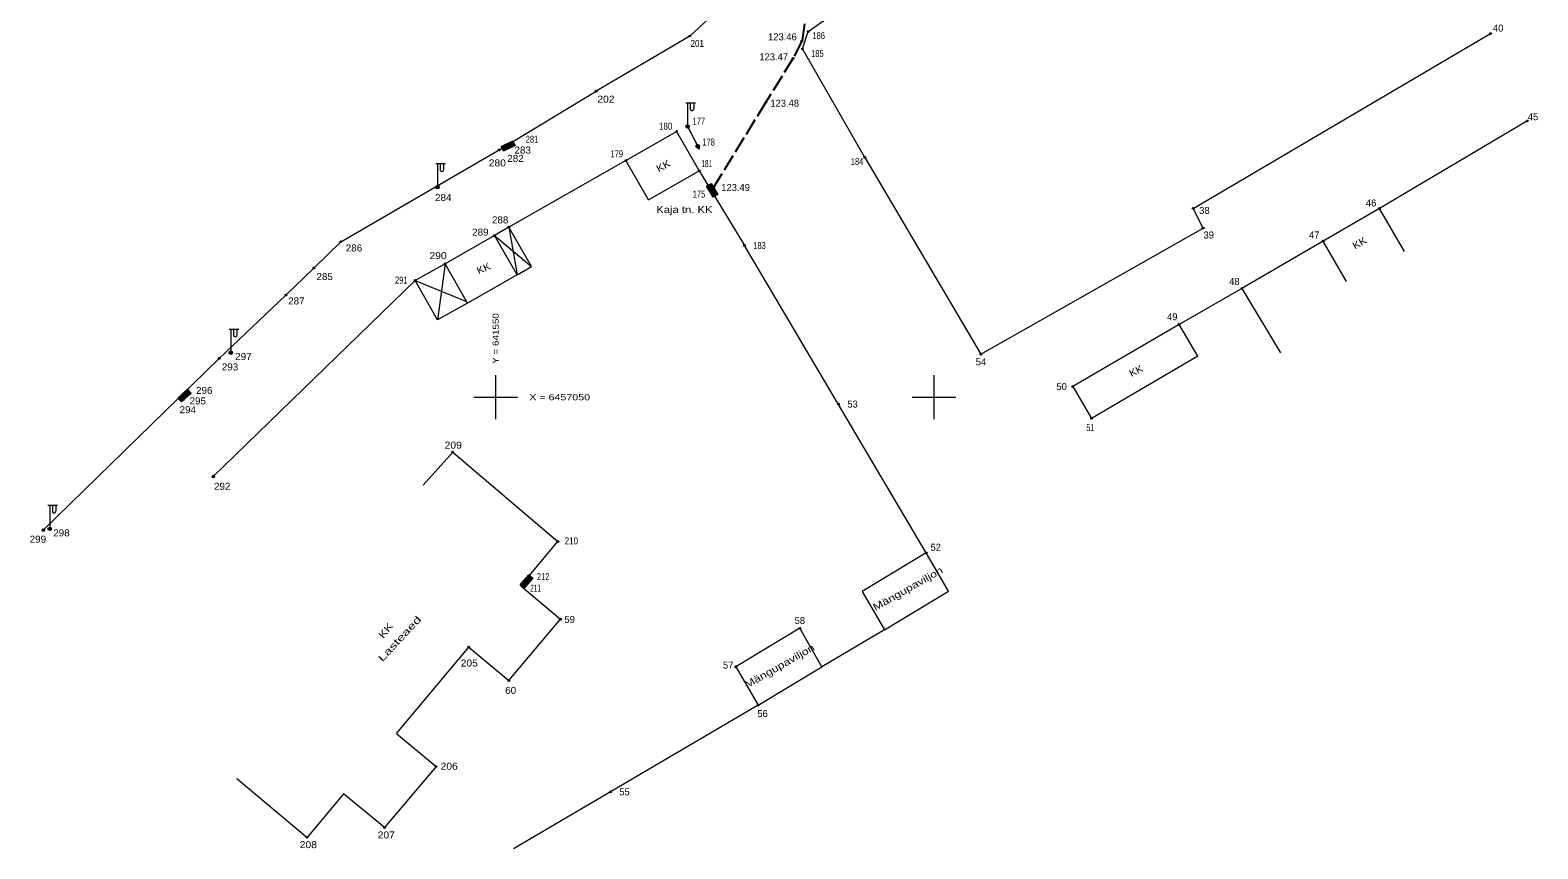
# Model space of a CAD drawing. Extents: x 641497 to 641817, y 6456998 to 6457475.
# Drawn here: x 641496.9 to 641668.9, y 6456998.5 to 6457091.9 of the extents above; entities that cross this region are included whole.
import ezdxf
from ezdxf.enums import TextEntityAlignment as Align

# ---------------------------------------------------------------- set-up
doc = ezdxf.new("R2010")
doc.units = 0
doc.header["$LTSCALE"] = 0.32
doc.header["$PDMODE"] = 32
doc.header["$PDSIZE"] = 0.16
doc.linetypes.add('LONG_DASHED', pattern=[7.5, 6, -1.5])
for name, color, linetype, lineweight in [('1', 7, 'Continuous', 13), ('11', 7, 'Continuous', 13), ('12', 7, 'Continuous', 13), ('2', 7, 'Continuous', 13), ('21', 7, 'Continuous', 13), ('27', 7, 'Continuous', 13), ('28', 7, 'Continuous', 13), ('49', 7, 'Continuous', 13), ('54', 7, 'Continuous', 13), ('57', 7, 'Continuous', 13), ('61', 7, 'Continuous', 13)]:
    doc.layers.add(name, color=color, linetype=linetype, lineweight=lineweight)
doc.layers.add('62', color=7, linetype='Continuous')

msp = doc.modelspace()

# ---------------------------------------------------------------- hatches: boundary and pattern name
at = {"layer": '27'}
for points in [[(641551.97, 6457079.25), (641550.89, 6457078.05), (641550.63, 6457078.59)], [(641551.97, 6457079.25), (641552.24, 6457078.71), (641550.89, 6457078.05)], [(641574.06, 6457074.08), (641574.58, 6457074.39), (641575.35, 6457073.1)], [(641574.06, 6457074.08), (641575.35, 6457073.1), (641574.83, 6457072.8)], [(641514.86, 6457050.91), (641514.15, 6457049.46), (641513.75, 6457049.9)], [(641514.86, 6457050.91), (641515.26, 6457050.47), (641514.15, 6457049.46)], [(641553.78, 6457029.75), (641553.27, 6457028.22), (641552.81, 6457028.6)], [(641553.78, 6457029.75), (641554.24, 6457029.36), (641553.27, 6457028.22)]]:
    msp.add_hatch(color=256, dxfattribs=at).paths.add_polyline_path(points)
at = {"layer": '28'}
for points in [[(641517.9379, 6457040.95, 1), (641517.6421, 6457040.95, 1)], [(641498.5479, 6457034.84, 1), (641498.2521, 6457034.84, 1)]]:
    msp.add_hatch(color=256, dxfattribs=at).paths.add_polyline_path(points)
at = {"layer": '54'}
for points in [[(641572.25, 6457091.19, 1), (641572.05, 6457091.19, 1)], [(641585.76, 6457091.7, 1), (641585.56, 6457091.7, 1)], [(641663.59, 6457091.47, 1), (641663.39, 6457091.47, 1)], [(641585.04, 6457090.62, 1), (641584.84, 6457090.62, 1)], [(641585.09, 6457089.72, 1), (641584.89, 6457089.72, 1)], [(641584.04, 6457088.65, 1), (641583.84, 6457088.65, 1)], [(641561.57, 6457084.9, 1), (641561.37, 6457084.9, 1)], [(641580.94, 6457083.66, 1), (641580.74, 6457083.66, 1)], [(641572, 6457080.88, 1), (641571.8, 6457080.88, 1)], [(641667.8, 6457081.51, 1), (641667.6, 6457081.51, 1)], [(641552.05, 6457078.74, 1), (641551.85, 6457078.74, 1)], [(641570.75, 6457080.32, 1), (641570.55, 6457080.32, 1)], [(641573.15, 6457078.63, 1), (641572.95, 6457078.63, 1)], [(641550.5, 6457078.2, 1), (641550.3, 6457078.2, 1)], [(641551.01, 6457078.51, 1), (641550.81, 6457078.51, 1)], [(641551.13, 6457078.26, 1), (641550.93, 6457078.26, 1)], [(641564.97, 6457077, 1), (641564.77, 6457077, 1)], [(641592.21, 6457077.34, 1), (641592.01, 6457077.34, 1)], [(641573.32, 6457075.81, 1), (641573.12, 6457075.81, 1)], [(641573.33, 6457075.81, 1), (641573.13, 6457075.81, 1)], [(641543.46, 6457073.96, 1), (641543.26, 6457073.96, 1)], [(641574.98, 6457073.69, 1), (641574.78, 6457073.69, 1)], [(641575, 6457073.99, 1), (641574.8, 6457073.99, 1)], [(641629.67, 6457071.54, 1), (641629.47, 6457071.54, 1)], [(641650.93, 6457071.53, 1), (641650.73, 6457071.53, 1)], [(641549.97, 6457068.43, 1), (641549.77, 6457068.43, 1)], [(641551.61, 6457069.4, 1), (641551.41, 6457069.4, 1)], [(641630.81, 6457069.29, 1), (641630.61, 6457069.29, 1)], [(641532.45, 6457067.74, 1), (641532.25, 6457067.74, 1)], [(641578.49, 6457067.3, 1), (641578.29, 6457067.3, 1)], [(641644.51, 6457067.81, 1), (641644.31, 6457067.81, 1)], [(641544.33, 6457065.21, 1), (641544.13, 6457065.21, 1)], [(641529.37, 6457064.73, 1), (641529.17, 6457064.73, 1)], [(641540.91, 6457063.32, 1), (641540.71, 6457063.32, 1)], [(641526.17, 6457061.65, 1), (641525.97, 6457061.65, 1)], [(641635.24, 6457062.4, 1), (641635.04, 6457062.4, 1)], [(641628.08, 6457058.31, 1), (641627.88, 6457058.31, 1)], [(641519.89, 6457055.08, 1), (641519.69, 6457055.08, 1)], [(641605.46, 6457054.91, 1), (641605.26, 6457054.91, 1)], [(641518.56, 6457054.43, 1), (641518.36, 6457054.43, 1)], [(641615.94, 6457051.22, 1), (641615.74, 6457051.22, 1)], [(641514.45, 6457049.73, 1), (641514.25, 6457049.73, 1)], [(641514.99, 6457050.69, 1), (641514.79, 6457050.69, 1)], [(641515.22, 6457050.42, 1), (641515.02, 6457050.42, 1)], [(641589.22, 6457049.22, 1), (641589.02, 6457049.22, 1)], [(641618.08, 6457047.58, 1), (641617.88, 6457047.58, 1)], [(641545.2, 6457043.75, 1), (641545, 6457043.75, 1)], [(641517.89, 6457040.95, 1), (641517.69, 6457040.95, 1)], [(641498.5, 6457034.84, 1), (641498.3, 6457034.84, 1)], [(641498.51, 6457034.87, 1), (641498.31, 6457034.87, 1)], [(641499.23, 6457035, 1), (641499.03, 6457035, 1)], [(641557.21, 6457033.55, 1), (641557.01, 6457033.55, 1)], [(641599.22, 6457032.25, 1), (641599.02, 6457032.25, 1)], [(641554.01, 6457029.13, 1), (641553.81, 6457029.13, 1)], [(641553.49, 6457028.52, 1), (641553.29, 6457028.52, 1)], [(641557.5, 6457024.69, 1), (641557.3, 6457024.69, 1)], [(641584.8, 6457023.65, 1), (641584.6, 6457023.65, 1)], [(641547.03, 6457021.51, 1), (641546.83, 6457021.51, 1)], [(641577.51, 6457019.26, 1), (641577.31, 6457019.26, 1)], [(641551.61, 6457017.68, 1), (641551.41, 6457017.68, 1)], [(641580.04, 6457014.88, 1), (641579.84, 6457014.88, 1)], [(641543.3, 6457007.89, 1), (641543.1, 6457007.89, 1)], [(641563.21, 6457005, 1), (641563.01, 6457005, 1)], [(641528.58, 6456999.81, 1), (641528.38, 6456999.81, 1)], [(641537.43, 6457000.93, 1), (641537.23, 6457000.93, 1)]]:
    msp.add_hatch(color=256, dxfattribs=at).paths.add_polyline_path(points)

# ---------------------------------------------------------------- linework, layer by layer
at = {"layer": '1'}
for p, q in [((641567.44, 6457072.52), (641564.87, 6457077)), ((641567.44, 6457072.52), (641573.22, 6457075.81)), ((641650.83, 6457071.53), (641644.41, 6457067.81)), ((641653.67, 6457066.63), (641650.83, 6457071.53)), ((641552.44, 6457063.95), (641549.87, 6457068.43)), ((641647.08, 6457063.21), (641644.41, 6457067.81)), ((641630.09, 6457054.7), (641627.98, 6457058.31)), ((641630.09, 6457054.7), (641617.98, 6457047.58)), ((641541.73, 6457039.97), (641545.1, 6457043.75)), ((641545.1, 6457043.75), (641557.11, 6457033.55)), ((641552.87, 6457028.5), (641557.11, 6457033.55)), ((641552.87, 6457028.5), (641557.4, 6457024.69)), ((641551.51, 6457017.68), (641557.4, 6457024.69)), ((641538.69, 6457011.65), (641546.93, 6457021.51)), ((641546.93, 6457021.51), (641551.51, 6457017.68)), ((641520.48, 6457006.51), (641528.48, 6456999.81))]:
    msp.add_line(p, q, dxfattribs=at)
for points in [[(641564.87, 6457077), (641570.65, 6457080.32), (641573.22, 6457075.81)], [(641551.51, 6457069.4), (641549.87, 6457068.43), (641544.23, 6457065.21), (641540.81, 6457063.32)], [(641552.44, 6457063.95), (641554.08, 6457064.92), (641551.51, 6457069.4)], [(641552.44, 6457063.95), (641546.8, 6457060.73), (641544.23, 6457065.21)], [(641546.8, 6457060.73), (641543.38, 6457058.84), (641540.81, 6457063.32)], [(641627.98, 6457058.31), (641615.84, 6457051.22), (641617.98, 6457047.58)], [(641599.12, 6457032.25), (641591.83, 6457027.86), (641594.36, 6457023.48)], [(641594.36, 6457023.48), (641601.65, 6457027.87), (641599.12, 6457032.25)], [(641584.7, 6457023.65), (641577.41, 6457019.26), (641579.94, 6457014.88)], [(641579.94, 6457014.88), (641587.23, 6457019.27), (641584.7, 6457023.65)], [(641538.69, 6457011.65), (641543.2, 6457007.89), (641537.33, 6457000.93), (641532.63, 6457004.77), (641528.48, 6456999.81)]]:
    msp.add_lwpolyline(points, dxfattribs=at)
at = {"layer": '11'}
for p, q in [((641571.7, 6457083.58), (641572.8, 6457083.58)), ((641571.9, 6457083.58), (641571.9, 6457081.08)), ((641572.2, 6457083.58), (641572.2, 6457082.88)), ((641572.6, 6457083.58), (641572.6, 6457082.88)), ((641543.16, 6457076.66), (641544.26, 6457076.66)), ((641543.36, 6457076.66), (641543.36, 6457074.16)), ((641543.66, 6457076.66), (641543.66, 6457075.96)), ((641544.06, 6457076.66), (641544.06, 6457075.96)), ((641519.59, 6457057.78), (641520.69, 6457057.78)), ((641519.79, 6457057.78), (641519.79, 6457055.28)), ((641520.09, 6457057.78), (641520.09, 6457057.08)), ((641520.49, 6457057.78), (641520.49, 6457057.08)), ((641498.93, 6457037.7), (641500.03, 6457037.7)), ((641499.13, 6457037.7), (641499.13, 6457035.2)), ((641499.43, 6457037.7), (641499.43, 6457037)), ((641499.83, 6457037.7), (641499.83, 6457037))]:
    msp.add_line(p, q, dxfattribs=at)
for centre, radius in [((641571.9, 6457080.88), 0.2), ((641573.05, 6457078.63), 0.1993), ((641543.36, 6457073.96), 0.2), ((641519.79, 6457055.08), 0.2), ((641499.13, 6457035), 0.2)]:
    msp.add_circle(centre, radius, dxfattribs=at)
for centre in [(641572.4, 6457082.8798), (641543.86, 6457075.9598), (641520.29, 6457057.0798), (641499.63, 6457036.9998)]:
    msp.add_arc(centre, 0.2, 179.93931, 0.0607, dxfattribs=at)
at = {"layer": '12'}
for p, q in [((641571.9, 6457080.88), (641573.05, 6457078.63)), ((641571.99, 6457080.7), (641573.22, 6457078.3))]:
    msp.add_line(p, q, dxfattribs=at)
msp.add_lwpolyline([(641573.22, 6457078.7), (641573.22, 6457078.3), (641572.89, 6457078.55)], dxfattribs=at)
msp.add_circle((641571.9, 6457080.88), 0.2, dxfattribs=at)
at = {"layer": '2'}
for p, q in [((641549.87, 6457068.43), (641554.08, 6457064.92)), ((641551.51, 6457069.4), (641552.44, 6457063.95)), ((641544.23, 6457065.21), (641543.38, 6457058.84)), ((641540.81, 6457063.32), (641546.69, 6457060.9))]:
    msp.add_line(p, q, dxfattribs=at)
at = {"layer": '21', "linetype": 'LONG_DASHED', "lineweight": 25}
msp.add_lwpolyline([(641585.22, 6457092.6), (641584.94, 6457090.62), (641583.94, 6457088.65), (641580.84, 6457083.66), (641574.9, 6457073.99)], dxfattribs=at)
at = {"layer": '27'}
for points in [[(641551.97, 6457079.25), (641550.89, 6457078.05), (641550.63, 6457078.59)], [(641551.97, 6457079.25), (641552.24, 6457078.71), (641550.89, 6457078.05)], [(641574.06, 6457074.08), (641574.58, 6457074.39), (641575.35, 6457073.1)], [(641574.06, 6457074.08), (641575.35, 6457073.1), (641574.83, 6457072.8)], [(641514.86, 6457050.91), (641514.15, 6457049.46), (641513.75, 6457049.9)], [(641514.86, 6457050.91), (641515.26, 6457050.47), (641514.15, 6457049.46)], [(641553.78, 6457029.75), (641553.27, 6457028.22), (641552.81, 6457028.6)], [(641553.78, 6457029.75), (641554.24, 6457029.36), (641553.27, 6457028.22)]]:
    msp.add_lwpolyline(points, close=True, dxfattribs=at)
at = {"layer": '28'}
for p, q in [((641667.7, 6457081.51), (641650.83, 6457071.53)), ((641564.87, 6457077), (641551.51, 6457069.4)), ((641573.23, 6457075.81), (641578.39, 6457067.3)), ((641599.12, 6457032.25), (641578.39, 6457067.3)), ((641540.81, 6457063.32), (641517.79, 6457040.95)), ((641635.14, 6457062.4), (641639.54, 6457055.07)), ((641498.41, 6457034.87), (641518.46, 6457054.43)), ((641594.36, 6457023.48), (641587.23, 6457019.27)), ((641579.94, 6457014.88), (641552.04, 6456998.5))]:
    msp.add_line(p, q, dxfattribs=at)
for points in [[(641592.11, 6457077.34), (641584.99, 6457089.72), (641585.66, 6457091.7), (641597.42, 6457099.98)], [(641572.11, 6457098.01), (641574.61, 6457096.78), (641574.82, 6457093.64), (641572.15, 6457091.19), (641561.47, 6457084.9)], [(641592.11, 6457077.34), (641605.36, 6457054.91), (641630.71, 6457069.29), (641629.57, 6457071.54), (641663.49, 6457091.47)], [(641518.46, 6457054.43), (641526.07, 6457061.65), (641529.27, 6457064.73), (641532.35, 6457067.74), (641550.4, 6457078.2), (641561.47, 6457084.9)], [(641644.41, 6457067.81), (641635.14, 6457062.4), (641627.98, 6457058.31)]]:
    msp.add_lwpolyline(points, dxfattribs=at)
for centre in [(641517.79, 6457040.95), (641498.4, 6457034.84)]:
    msp.add_circle(centre, 0.1479, dxfattribs=at)
at = {"layer": '49'}
msp.add_line((641553.39, 6457028.52), (641553.91, 6457029.13), dxfattribs=at)
for points in [[(641551.95, 6457078.74), (641551.03, 6457078.26), (641550.91, 6457078.51)], [(641514.35, 6457049.73), (641515.12, 6457050.42), (641514.89, 6457050.69)]]:
    msp.add_lwpolyline(points, dxfattribs=at)
at = {"layer": '54'}
for centre in [(641572.15, 6457091.19), (641585.66, 6457091.7), (641663.49, 6457091.47), (641584.94, 6457090.62), (641584.99, 6457089.72), (641583.94, 6457088.65), (641561.47, 6457084.9), (641580.84, 6457083.66), (641571.9, 6457080.88), (641667.7, 6457081.51), (641551.95, 6457078.74), (641570.65, 6457080.32), (641573.05, 6457078.63), (641550.4, 6457078.2), (641550.91, 6457078.51), (641551.03, 6457078.26), (641564.87, 6457077), (641592.11, 6457077.34), (641573.22, 6457075.81), (641573.23, 6457075.81), (641543.36, 6457073.96), (641574.88, 6457073.69), (641574.9, 6457073.99), (641629.57, 6457071.54), (641650.83, 6457071.53), (641549.87, 6457068.43), (641551.51, 6457069.4), (641630.71, 6457069.29), (641532.35, 6457067.74), (641578.39, 6457067.3), (641644.41, 6457067.81), (641544.23, 6457065.21), (641529.27, 6457064.73), (641540.81, 6457063.32), (641526.07, 6457061.65), (641635.14, 6457062.4), (641627.98, 6457058.31), (641519.79, 6457055.08), (641605.36, 6457054.91), (641518.46, 6457054.43), (641615.84, 6457051.22), (641514.35, 6457049.73), (641514.89, 6457050.69), (641515.12, 6457050.42), (641589.12, 6457049.22), (641617.98, 6457047.58), (641545.1, 6457043.75), (641517.79, 6457040.95), (641498.4, 6457034.84), (641498.41, 6457034.87), (641499.13, 6457035), (641557.11, 6457033.55), (641599.12, 6457032.25), (641553.91, 6457029.13), (641553.39, 6457028.52), (641557.4, 6457024.69), (641584.7, 6457023.65), (641546.93, 6457021.51), (641577.41, 6457019.26), (641551.51, 6457017.68), (641579.94, 6457014.88), (641543.2, 6457007.89), (641563.11, 6457005), (641528.48, 6456999.81), (641537.33, 6457000.93)]:
    msp.add_circle(centre, 0.1, dxfattribs=at)
for p in [(641572.15, 6457091.19), (641585.66, 6457091.7), (641663.49, 6457091.47), (641584.94, 6457090.62), (641584.99, 6457089.72), (641583.94, 6457088.65), (641561.47, 6457084.9), (641580.84, 6457083.66), (641571.9, 6457080.88), (641667.7, 6457081.51), (641551.95, 6457078.74), (641570.65, 6457080.32), (641573.05, 6457078.63), (641550.4, 6457078.2), (641550.91, 6457078.51), (641551.03, 6457078.26), (641564.87, 6457077), (641592.11, 6457077.34), (641573.22, 6457075.81), (641573.23, 6457075.81), (641543.36, 6457073.96), (641574.88, 6457073.69), (641574.9, 6457073.99), (641629.57, 6457071.54), (641650.83, 6457071.53), (641549.87, 6457068.43), (641551.51, 6457069.4), (641630.71, 6457069.29), (641532.35, 6457067.74), (641578.39, 6457067.3), (641644.41, 6457067.81), (641544.23, 6457065.21), (641529.27, 6457064.73), (641540.81, 6457063.32), (641526.07, 6457061.65), (641635.14, 6457062.4), (641627.98, 6457058.31), (641519.79, 6457055.08), (641605.36, 6457054.91), (641518.46, 6457054.43), (641615.84, 6457051.22), (641514.35, 6457049.73), (641514.89, 6457050.69), (641515.12, 6457050.42), (641589.12, 6457049.22), (641617.98, 6457047.58), (641545.1, 6457043.75), (641517.79, 6457040.95), (641498.4, 6457034.84), (641498.41, 6457034.87), (641499.13, 6457035), (641557.11, 6457033.55), (641599.12, 6457032.25), (641553.91, 6457029.13), (641553.39, 6457028.52), (641557.4, 6457024.69), (641584.7, 6457023.65), (641546.93, 6457021.51), (641577.41, 6457019.26), (641551.51, 6457017.68), (641579.94, 6457014.88), (641543.2, 6457007.89), (641563.11, 6457005), (641528.48, 6456999.81), (641537.33, 6457000.93)]:
    msp.add_point(p, dxfattribs=at)
at = {"layer": '61'}
for p, q in [((641550, 6457052.5), (641550, 6457047.5)), ((641600, 6457052.5), (641600, 6457047.5)), ((641547.5, 6457050), (641552.5, 6457050)), ((641597.5, 6457050), (641602.5, 6457050))]:
    msp.add_line(p, q, dxfattribs=at)

# ---------------------------------------------------------------- texts
at = {"layer": '49'}
for s, p in [('123.46', (641581.08, 6457090.7)), ('123.47', (641580.08, 6457088.42)), ('123.48', (641581.34, 6457083.13)), ('123.49', (641575.74, 6457073.52))]:
    msp.add_text(s, height=0.8, dxfattribs=at).set_placement(p)
at = {"layer": '57'}
for s, height, rotation, width, p in [('KK', 0.8, 28.057, 1.15, (641569.3169, 6457076.0168)), ('KK', 0.8, 29.604, 1.15, (641648.7474, 6457067.2419)), ('KK', 0.8, 23.63, 1.1, (641548.7797, 6457064.3261)), ('KK', 0.8, 26.949, 1.1, (641623.2437, 6457052.6478)), ('Mängupaviljon', 0.8, 29.61, 1.3, (641597.2224, 6457027.83)), ('Lasteaed', 0.8, 47.094, 1.5, (641539.3336, 6457022.1877)), ('KK', 0.7999, 50.994, 1.3, (641537.7637, 6457023.1383)), ('Mängupaviljon', 0.8, 29.61, 1.3, (641582.5824, 6457019))]:
    msp.add_text(s, height=height, rotation=rotation, dxfattribs=dict(at, width=width)).set_placement(p, align=Align.CENTER)
at = {"layer": '57', "width": 1.2}
msp.add_text('Kaja tn. KK', height=0.8, dxfattribs=at).set_placement((641571.535, 6457071), align=Align.CENTER)
msp.add_text(' Y = 641550', height=0.7, rotation=90, dxfattribs=at).set_placement((641550.35, 6457053.5))
at = {"layer": '57', "width": 1.3}
msp.add_text(' X = 6457050', height=0.7, dxfattribs=at).set_placement((641553.5, 6457049.65))
at = {"layer": '62'}
for s, p in [('40', (641663.78, 6457091.7)), ('45', (641667.75, 6457081.59)), ('46', (641649.28, 6457071.75)), ('38', (641630.26, 6457070.9)), ('39', (641630.76, 6457068.1)), ('47', (641642.79, 6457068.1)), ('48', (641633.68, 6457062.8)), ('49', (641626.59, 6457058.78)), ('54', (641604.77, 6457053.63)), ('50', (641613.98, 6457050.82)), ('53', (641590.12, 6457048.82)), ('52', (641599.61, 6457032.49)), ('59', (641557.85, 6457024.26)), ('58', (641584.11, 6457024.14)), ('57', (641575.93, 6457019.05)), ('56', (641579.86, 6457013.52)), ('55', (641564.11, 6457004.6))]:
    msp.add_text(s, height=0.8, dxfattribs=at).set_placement(p)
for s, width, p in [('201', 0.85, (641572.24, 6457089.95)), ('186', 0.8, (641586.14, 6457090.84)), ('185', 0.8, (641585.99, 6457088.8)), ('202', 1.1, (641561.6, 6457083.59)), ('180', 0.85, (641568.64, 6457080.51)), ('177', 0.8, (641572.47, 6457081.08)), ('281', 0.8, (641553.43, 6457079.02)), ('178', 0.8, (641573.58, 6457078.7)), ('280', 1.1, (641549.21, 6457076.32)), ('282', 1.05, (641551.33, 6457076.84)), ('283', 1.05, (641552.15, 6457077.79)), ('179', 0.8, (641563.1, 6457077.35)), ('181', 0.55, (641573.47, 6457076.24)), ('184', 0.8, (641590.52, 6457076.48)), ('175', 0.8, (641572.48, 6457072.76)), ('284', 1.05, (641543.08, 6457072.37)), ('288', 1.05, (641549.58, 6457069.82)), ('289', 1.05, (641547.32, 6457068.43)), ('286', 1.05, (641532.9, 6457066.62)), ('183', 0.8, (641579.39, 6457066.9)), ('290', 1.1, (641542.45, 6457065.75)), ('285', 1.05, (641529.56, 6457063.36)), ('291', 0.8, (641538.52, 6457062.96)), ('287', 1.05, (641526.33, 6457060.58)), ('297', 1.05, (641520.29, 6457054.25)), ('293', 1.05, (641518.76, 6457053.06)), ('296', 1.05, (641515.82, 6457050.38)), ('295', 1.05, (641515.08, 6457049.18)), ('294', 1.05, (641513.94, 6457048.18)), ('51', 0.6, (641617.39, 6457046.14)), ('209', 1.1, (641544.18, 6457044.14)), ('292', 1.05, (641517.87, 6457039.44)), ('299', 1.05, (641496.84, 6457033.41)), ('298', 1.05, (641499.53, 6457034.13)), ('210', 0.85, (641557.88, 6457033.23)), ('212', 0.8, (641554.7, 6457029.14)), ('211', 0.55, (641553.94, 6457027.83)), ('205', 1.1, (641546.01, 6457019.29)), ('60', 1.05, (641551.09, 6457016.17)), ('206', 1.1, (641543.72, 6457007.52)), ('207', 1.1, (641536.54, 6456999.68)), ('208', 1.1, (641527.65, 6456998.58))]:
    msp.add_text(s, height=0.8, dxfattribs=dict(at, width=width)).set_placement(p)

doc.saveas('drawing.dxf')
